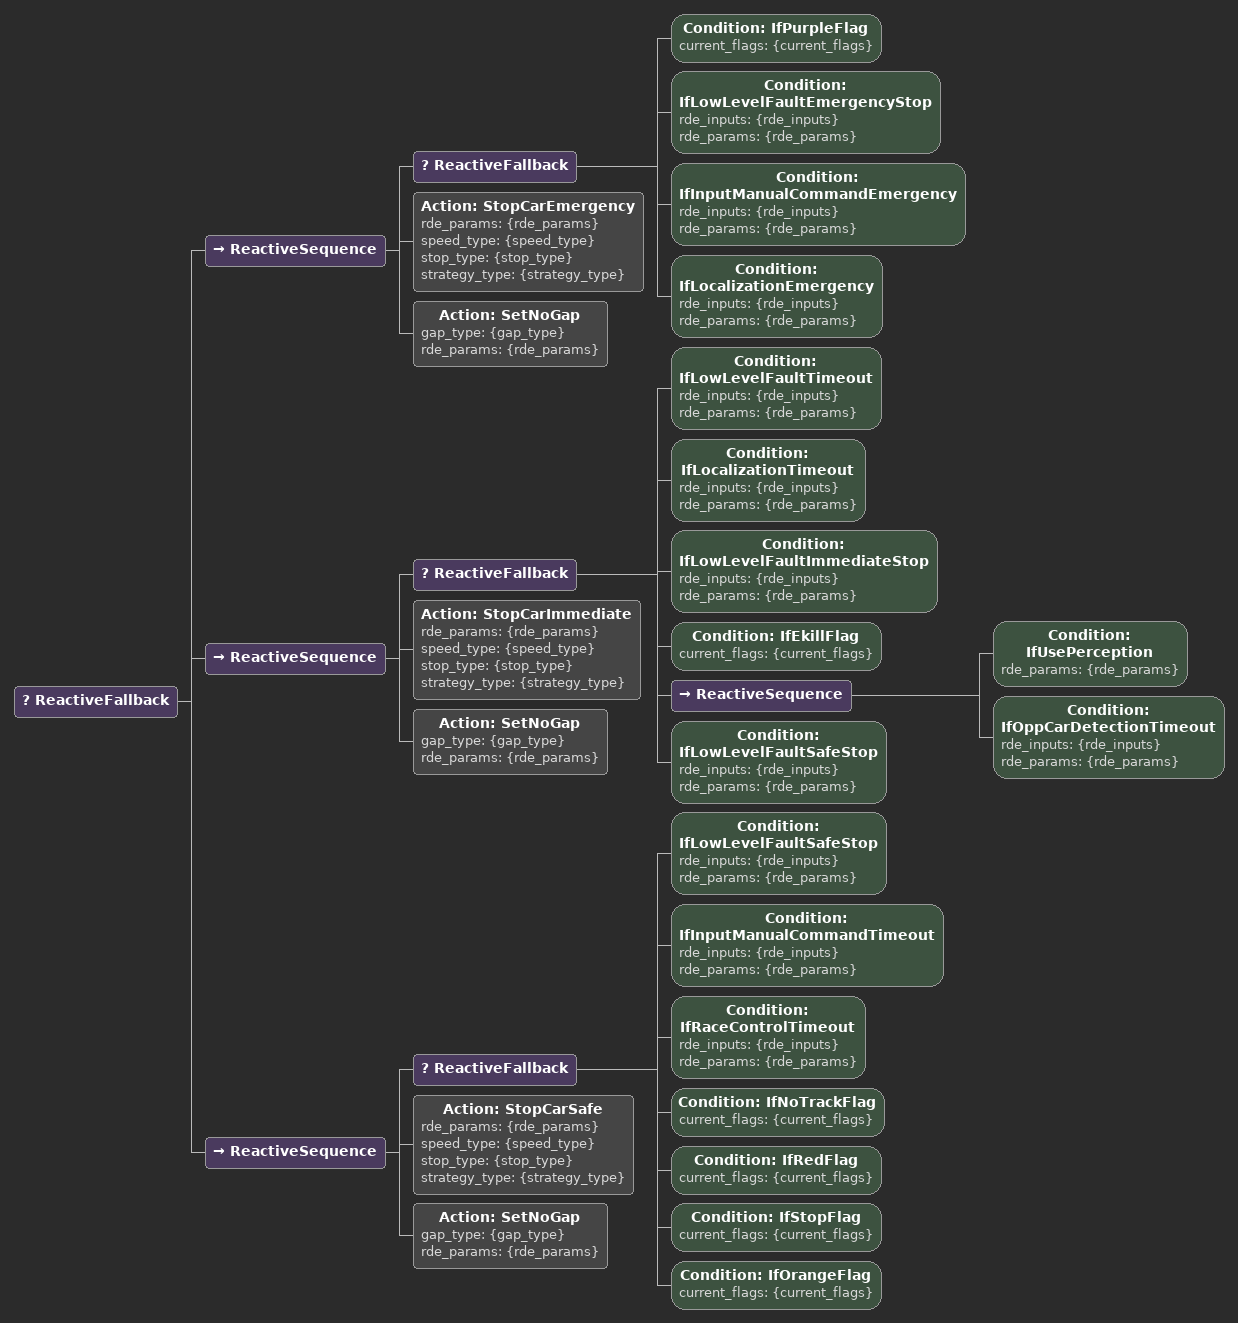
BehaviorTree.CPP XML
<ReactiveFallback>
	<ReactiveSequence> <!-- Set Emergency Stop -->
		<ReactiveFallback>
			<Condition ID="IfPurpleFlag" current_flags="{current_flags}"/>
			<Condition ID="IfLowLevelFaultEmergencyStop" rde_inputs="{rde_inputs}" rde_params="{rde_params}"/>
			<Condition ID="IfInputManualCommandEmergency" rde_inputs="{rde_inputs}" rde_params="{rde_params}"/>
			<Condition ID="IfLocalizationEmergency" rde_inputs="{rde_inputs}" rde_params="{rde_params}"/>
		</ReactiveFallback>
		<Action ID="StopCarEmergency" rde_params="{rde_params}" speed_type="{speed_type}" stop_type="{stop_type}" strategy_type="{strategy_type}"/>
		<Action ID="SetNoGap" gap_type="{gap_type}" rde_params="{rde_params}"/>
	</ReactiveSequence>
	<ReactiveSequence> <!-- Set Immediate Stop -->
		<ReactiveFallback>
			<Condition ID="IfLowLevelFaultTimeout" rde_inputs="{rde_inputs}" rde_params="{rde_params}"/>
			<Condition ID="IfLocalizationTimeout" rde_inputs="{rde_inputs}" rde_params="{rde_params}"/>
			<Condition ID="IfLowLevelFaultImmediateStop" rde_inputs="{rde_inputs}" rde_params="{rde_params}"/>
			<Condition ID="IfEkillFlag" current_flags="{current_flags}"/>
			<ReactiveSequence>
				<Condition ID="IfUsePerception" rde_params="{rde_params}"/>
				<Condition ID="IfOppCarDetectionTimeout" rde_inputs="{rde_inputs}" rde_params="{rde_params}"/>
			</ReactiveSequence>
			<Condition ID="IfLowLevelFaultSafeStop" rde_inputs="{rde_inputs}" rde_params="{rde_params}"/>
		</ReactiveFallback>
		<Action ID="StopCarImmediate" rde_params="{rde_params}" speed_type="{speed_type}" stop_type="{stop_type}" strategy_type="{strategy_type}"/>
		<Action ID="SetNoGap" gap_type="{gap_type}" rde_params="{rde_params}"/>
	</ReactiveSequence>
	<ReactiveSequence> <!-- Set Safe Stop -->
		<ReactiveFallback>
			<Condition ID="IfLowLevelFaultSafeStop" rde_inputs="{rde_inputs}" rde_params="{rde_params}"/>
			<Condition ID="IfInputManualCommandTimeout" rde_inputs="{rde_inputs}" rde_params="{rde_params}"/>
			<Condition ID="IfRaceControlTimeout" rde_inputs="{rde_inputs}" rde_params="{rde_params}"/>
			<Condition ID="IfNoTrackFlag" current_flags="{current_flags}"/>
			<Condition ID="IfRedFlag" current_flags="{current_flags}"/>
			<Condition ID="IfStopFlag" current_flags="{current_flags}"/>
			<Condition ID="IfOrangeFlag" current_flags="{current_flags}"/>
		</ReactiveFallback>
		<Action ID="StopCarSafe" rde_params="{rde_params}" speed_type="{speed_type}" stop_type="{stop_type}" strategy_type="{strategy_type}"/>
		<Action ID="SetNoGap" gap_type="{gap_type}" rde_params="{rde_params}"/>
	</ReactiveSequence>
</ReactiveFallback>
